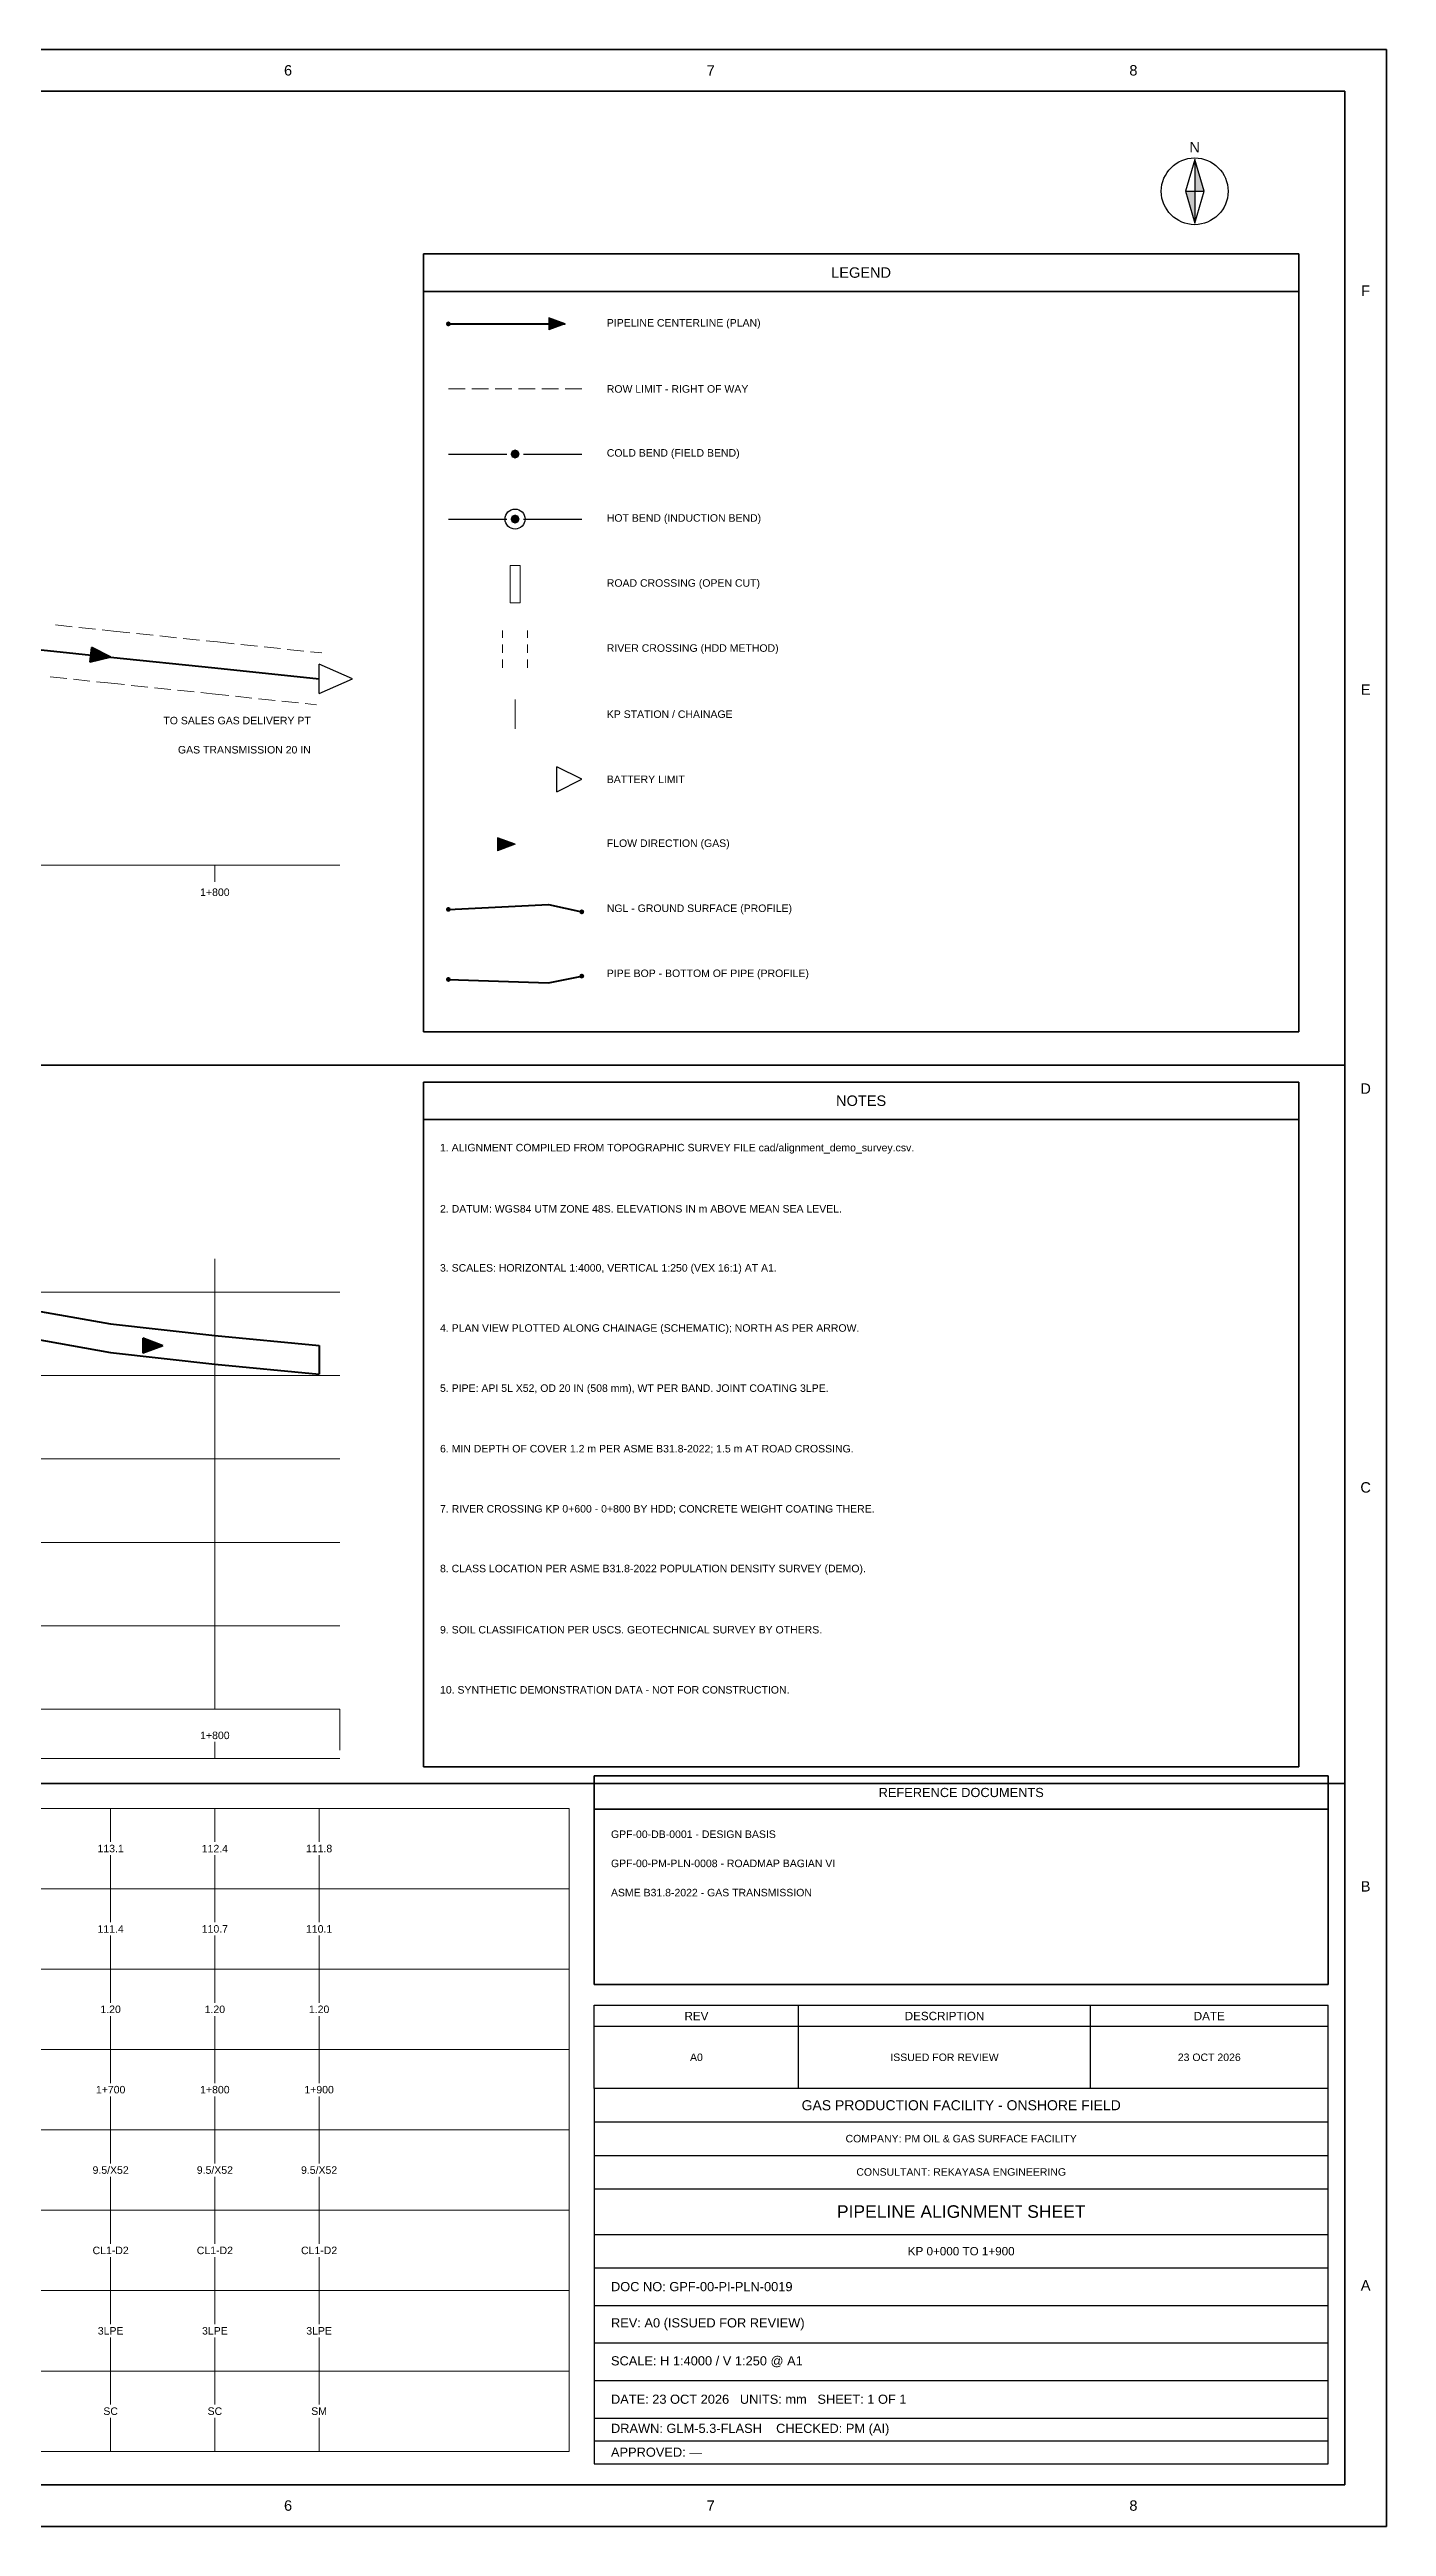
# Model space of a CAD drawing. Header units: millimetres. Extents: x 0 to 841, y 0 to 594.
# Drawn here: x 520 to 841, y 0 to 594 of the extents above; entities that cross this region are included whole.
import ezdxf

# ---------------------------------------------------------------- set-up
doc = ezdxf.new("R2010")
doc.units = ezdxf.units.MM
for name, color, linetype, lineweight in [('REF-FENCE', 7, 'Continuous', 13), ('REF-FRAME', 7, 'Continuous', 35), ('REF-GRID', 7, 'Continuous', 9), ('REF-PROC', 7, 'Continuous', 50), ('REF-ROAD', 7, 'Continuous', 18), ('REF-SYM', 7, 'Continuous', 25), ('REF-TEXT', 7, 'Continuous', 18), ('REF-TITLE', 7, 'Continuous', 25)]:
    doc.layers.add(name, color=color, linetype=linetype, lineweight=lineweight)
doc.styles.add('ARIAL', font='arial.ttf')

msp = doc.modelspace()

# ---------------------------------------------------------------- linework, layer by layer
at = {"layer": 'REF-FENCE'}
for p, q in [((616, 512.6), (620, 512.6)), ((621.6, 512.6), (625.6, 512.6)), ((627.2, 512.6), (631.2, 512.6)), ((632.8, 512.6), (636.8, 512.6)), ((638.4, 512.6), (642.4, 512.6)), ((644, 512.6), (648, 512.6)), ((521.79, 456), (525.77, 455.58)), ((527.36, 455.41), (531.34, 454.99)), ((532.93, 454.83), (535.65, 454.54)), ((535.65, 454.54), (539.63, 454.12)), ((541.22, 453.96), (545.2, 453.54)), ((546.79, 453.37), (550.77, 452.95)), ((552.36, 452.79), (556.34, 452.37)), ((557.93, 452.2), (560.65, 451.92)), ((560.65, 451.92), (564.63, 451.5)), ((566.22, 451.33), (570.2, 450.91)), ((571.79, 450.75), (575.77, 450.33)), ((577.36, 450.16), (581.34, 449.74)), ((582.93, 449.58), (585.65, 449.29)), ((520.49, 443.56), (524.46, 443.15)), ((526.06, 442.98), (530.03, 442.56)), ((531.62, 442.4), (534.35, 442.11)), ((534.35, 442.11), (538.33, 441.69)), ((539.92, 441.52), (543.89, 441.11)), ((545.49, 440.94), (549.46, 440.52)), ((551.06, 440.35), (555.03, 439.94)), ((556.62, 439.77), (559.35, 439.48)), ((559.35, 439.48), (563.33, 439.07)), ((564.92, 438.9), (568.89, 438.48)), ((570.49, 438.31), (574.46, 437.9)), ((576.06, 437.73), (580.03, 437.31)), ((581.62, 437.15), (584.35, 436.86))]:
    msp.add_line(p, q, dxfattribs=at)
at = {"layer": 'REF-FRAME'}
for p, q in [((841, 594), (0, 594)), ((841, 0), (841, 594)), ((831, 584), (20, 584)), ((831, 10), (831, 584)), ((610, 545), (610, 358.4)), ((820, 545), (610, 545)), ((820, 358.4), (820, 545)), ((610, 536), (820, 536)), ((610, 358.4), (820, 358.4)), ((20, 350.4), (831, 350.4)), ((610, 346.4), (610, 182.2)), ((820, 346.4), (610, 346.4)), ((820, 182.2), (820, 346.4)), ((610, 337.4), (820, 337.4)), ((610, 182.2), (820, 182.2)), ((651, 180), (651, 130)), ((827, 180), (651, 180)), ((827, 130), (827, 180)), ((20, 178.2), (831, 178.2)), ((651, 172), (827, 172)), ((651, 130), (827, 130)), ((20, 10), (831, 10)), ((0, 0), (841, 0))]:
    msp.add_line(p, q, dxfattribs=at)
at = {"layer": 'REF-GRID'}
for p, q in [((632, 431.1), (632, 438.1)), ((105, 398.4), (590, 398.4)), ((560, 398.4), (560, 394.4)), ((560, 196), (560, 304)), ((105, 296), (590, 296)), ((105, 276), (590, 276)), ((105, 256), (590, 256)), ((105, 236), (590, 236)), ((105, 216), (590, 216)), ((105, 196), (590, 196)), ((590, 196), (590, 186.2)), ((105, 184.2), (590, 184.2)), ((560, 188.2), (560, 184.2)), ((25, 172.2), (645, 172.2)), ((535, 164.16), (535, 172.2)), ((560, 164.16), (560, 172.2)), ((585, 164.16), (585, 172.2)), ((645, 18), (645, 172.2)), ((535, 144.89), (535, 160.96)), ((560, 144.89), (560, 160.96)), ((585, 144.89), (585, 160.96)), ((25, 152.92), (645, 152.92)), ((535, 125.61), (535, 141.69)), ((560, 125.61), (560, 141.69)), ((585, 125.61), (585, 141.69)), ((25, 133.65), (645, 133.65)), ((535, 106.34), (535, 122.41)), ((560, 106.34), (560, 122.41)), ((585, 106.34), (585, 122.41)), ((25, 114.38), (645, 114.38)), ((535, 87.06), (535, 103.14)), ((560, 87.06), (560, 103.14)), ((585, 87.06), (585, 103.14)), ((25, 95.1), (645, 95.1)), ((535, 67.79), (535, 83.86)), ((560, 67.79), (560, 83.86)), ((585, 67.79), (585, 83.86)), ((25, 75.82), (645, 75.82)), ((535, 48.51), (535, 64.59)), ((560, 48.51), (560, 64.59)), ((585, 48.51), (585, 64.59)), ((25, 56.55), (645, 56.55)), ((535, 29.24), (535, 45.31)), ((560, 29.24), (560, 45.31)), ((585, 29.24), (585, 45.31)), ((25, 37.27), (645, 37.27)), ((535, 18), (535, 26.04)), ((560, 18), (560, 26.04)), ((585, 18), (585, 26.04)), ((25, 18), (645, 18))]:
    msp.add_line(p, q, dxfattribs=at)
at = {"layer": 'REF-PROC'}
for p, q in [((616, 528.2), (644, 528.2)), ((510, 450.95), (535, 448.32)), ((530.41, 450.58), (530.04, 447.08)), ((535, 448.32), (530.04, 447.08)), ((535, 448.32), (530.41, 450.58)), ((535, 448.32), (560, 445.7)), ((560, 445.7), (585, 443.07)), ((616, 387.8), (640, 389)), ((640, 389), (648, 387.2)), ((616, 371), (640, 370.2)), ((640, 370.2), (648, 371.8)), ((510, 292.8), (535, 288.4)), ((510, 285.97), (535, 281.57)), ((535, 288.4), (560, 285.6)), ((560, 285.6), (585, 283.2)), ((535, 281.57), (560, 278.77)), ((542.7, 284.93), (542.7, 281.41)), ((547.5, 283.17), (542.7, 284.93)), ((547.5, 283.17), (542.7, 281.41)), ((585, 283.2), (585, 276.37)), ((560, 278.77), (585, 276.37))]:
    msp.add_line(p, q, dxfattribs=at)
at = {"layer": 'REF-ROAD'}
for p, q in [((630.8, 470.3), (630.8, 461.3)), ((633.2, 470.3), (630.8, 470.3)), ((633.2, 461.3), (633.2, 470.3)), ((630.8, 461.3), (633.2, 461.3)), ((629, 452.9), (629, 454.7)), ((635, 452.9), (635, 454.7)), ((629, 449.3), (629, 451.3)), ((629, 445.7), (629, 447.7)), ((635, 449.3), (635, 451.3)), ((635, 445.7), (635, 447.7))]:
    msp.add_line(p, q, dxfattribs=at)
at = {"layer": 'REF-SYM'}
for p, q in [((795, 567.6), (792.76, 560)), ((795, 567.6), (795, 552.4)), ((797.24, 560), (795, 567.6)), ((792.76, 560), (795, 552.4)), ((792.76, 560), (797.24, 560)), ((795, 552.4), (797.24, 560)), ((640.1, 529.63), (640.1, 526.77)), ((644, 528.2), (640.1, 529.63)), ((644, 528.2), (640.1, 526.77)), ((616, 497), (630, 497)), ((634, 497), (648, 497)), ((616, 481.4), (630, 481.4)), ((634, 481.4), (648, 481.4)), ((585, 439.57), (585, 446.57)), ((593, 443.07), (585, 446.57)), ((585, 439.57), (593, 443.07)), ((642, 416), (642, 422)), ((648, 419), (642, 422)), ((642, 416), (648, 419)), ((627.8, 404.94), (627.8, 401.86)), ((632, 403.4), (627.8, 404.94)), ((632, 403.4), (627.8, 401.86))]:
    msp.add_line(p, q, dxfattribs=at)
for centre, radius in [((795, 560), 8), ((632, 481.4), 2.4)]:
    msp.add_circle(centre, radius, dxfattribs=at)
for points in [[(795, 567.6), (795, 560), (797.24, 560)], [(795, 552.4), (795, 560), (792.76, 560)], [(616, 528.2), (616, 528.8), (615.58, 528.62)], [(616, 528.2), (616.42, 528.62), (616, 528.8)], [(644, 528.2), (640.1, 529.63), (640.1, 526.77)], [(616, 528.2), (615.58, 528.62), (615.4, 528.2)], [(616, 528.2), (615.4, 528.2), (615.58, 527.78)], [(616, 528.2), (615.58, 527.78), (616, 527.6)], [(616, 528.2), (616.6, 528.2), (616.42, 528.62)], [(616, 528.2), (616, 527.6), (616.42, 527.78)], [(616, 528.2), (616.42, 527.78), (616.6, 528.2)], [(632, 497), (631.22, 497.78), (630.9, 497)], [(632, 497), (630.9, 497), (631.22, 496.22)], [(632, 497), (632, 498.1), (631.22, 497.78)], [(632, 497), (631.22, 496.22), (632, 495.9)], [(632, 497), (632.78, 497.78), (632, 498.1)], [(632, 497), (633.1, 497), (632.78, 497.78)], [(632, 497), (632, 495.9), (632.78, 496.22)], [(632, 497), (632.78, 496.22), (633.1, 497)], [(632, 481.4), (631.22, 482.18), (630.9, 481.4)], [(632, 481.4), (630.9, 481.4), (631.22, 480.62)], [(632, 481.4), (632, 482.5), (631.22, 482.18)], [(632, 481.4), (631.22, 480.62), (632, 480.3)], [(632, 481.4), (632.78, 482.18), (632, 482.5)], [(632, 481.4), (633.1, 481.4), (632.78, 482.18)], [(632, 481.4), (632, 480.3), (632.78, 480.62)], [(632, 481.4), (632.78, 480.62), (633.1, 481.4)], [(535, 448.32), (530.41, 450.58), (530.04, 447.08)], [(632, 403.4), (627.8, 404.94), (627.8, 401.86)], [(616, 387.8), (615.58, 388.22), (615.4, 387.8)], [(616, 387.8), (615.4, 387.8), (615.58, 387.38)], [(616, 387.8), (616, 388.4), (615.58, 388.22)], [(616, 387.8), (615.58, 387.38), (616, 387.2)], [(616, 387.8), (616.42, 388.22), (616, 388.4)], [(616, 387.8), (616.6, 387.8), (616.42, 388.22)], [(616, 387.8), (616, 387.2), (616.42, 387.38)], [(616, 387.8), (616.42, 387.38), (616.6, 387.8)], [(648, 387.2), (647.58, 387.62), (647.4, 387.2)], [(648, 387.2), (647.4, 387.2), (647.58, 386.78)], [(648, 387.2), (648, 387.8), (647.58, 387.62)], [(648, 387.2), (647.58, 386.78), (648, 386.6)], [(648, 387.2), (648.42, 387.62), (648, 387.8)], [(648, 387.2), (648.6, 387.2), (648.42, 387.62)], [(648, 387.2), (648, 386.6), (648.42, 386.78)], [(648, 387.2), (648.42, 386.78), (648.6, 387.2)], [(616, 371), (615.58, 371.42), (615.4, 371)], [(616, 371), (615.4, 371), (615.58, 370.58)], [(616, 371), (616, 371.6), (615.58, 371.42)], [(616, 371), (615.58, 370.58), (616, 370.4)], [(616, 371), (616.42, 371.42), (616, 371.6)], [(616, 371), (616.6, 371), (616.42, 371.42)], [(616, 371), (616, 370.4), (616.42, 370.58)], [(616, 371), (616.42, 370.58), (616.6, 371)], [(648, 371.8), (647.58, 372.22), (647.4, 371.8)], [(648, 371.8), (647.4, 371.8), (647.58, 371.38)], [(648, 371.8), (648, 372.4), (647.58, 372.22)], [(648, 371.8), (647.58, 371.38), (648, 371.2)], [(648, 371.8), (648.42, 372.22), (648, 372.4)], [(648, 371.8), (648.6, 371.8), (648.42, 372.22)], [(648, 371.8), (648, 371.2), (648.42, 371.38)], [(648, 371.8), (648.42, 371.38), (648.6, 371.8)], [(547.5, 283.17), (542.7, 284.93), (542.7, 281.41)]]:
    msp.add_solid(points, dxfattribs=at)
at = {"layer": 'REF-TITLE'}
for p, q in [((651, 105), (651, 125)), ((651, 125), (827, 125)), ((700, 105), (700, 125)), ((770, 105), (770, 125)), ((827, 105), (827, 125)), ((651, 120), (827, 120)), ((651, 105), (651, 15)), ((827, 105), (651, 105)), ((827, 15), (827, 105)), ((651, 97), (827, 97)), ((651, 89), (827, 89)), ((651, 81), (827, 81)), ((651, 70), (827, 70)), ((651, 62), (827, 62)), ((651, 53), (827, 53)), ((651, 44), (827, 44)), ((651, 35), (827, 35)), ((651, 26), (827, 26)), ((651, 20.5), (827, 20.5)), ((651, 15), (827, 15))]:
    msp.add_line(p, q, dxfattribs=at)

# ---------------------------------------------------------------- texts
at = {"layer": 'REF-TEXT', "style": 'ARIAL'}
for s, insert, char_height, attachment_point in [('6', (577.56, 589), 2.5, 5), ('7', (678.94, 589), 2.5, 5), ('8', (780.31, 589), 2.5, 5), ('N', (795, 570.6), 2.5, 5), ('LEGEND', (715, 540.5), 2.5, 5), ('F', (836, 536.17), 2.5, 5), ('PIPELINE CENTERLINE (PLAN)', (654, 528.2), 1.8, 4), ('ROW LIMIT - RIGHT OF WAY', (654, 512.6), 1.8, 4), ('COLD BEND (FIELD BEND)', (654, 497), 1.8, 4), ('HOT BEND (INDUCTION BEND)', (654, 481.4), 1.8, 4), ('ROAD CROSSING (OPEN CUT)', (654, 465.8), 1.8, 4), ('RIVER CROSSING (HDD METHOD)', (654, 450.2), 1.8, 4), ('E', (836, 440.5), 2.5, 5), ('TO SALES GAS DELIVERY PT', (583, 433.07), 1.8, 6), ('KP STATION / CHAINAGE', (654, 434.6), 1.8, 4), ('GAS TRANSMISSION 20 IN', (583, 426.07), 1.8, 6), ('BATTERY LIMIT', (654, 419), 1.8, 4), ('FLOW DIRECTION (GAS)', (654, 403.4), 1.8, 4), ('1+800', (560, 391.9), 1.8, 5), ('NGL - GROUND SURFACE (PROFILE)', (654, 387.8), 1.8, 4), ('PIPE BOP - BOTTOM OF PIPE (PROFILE)', (654, 372.2), 1.8, 4), ('D', (836, 344.83), 2.5, 5), ('NOTES', (715, 341.9), 2.5, 5), ('1. ALIGNMENT COMPILED FROM TOPOGRAPHIC SURVEY FILE cad/alignment_demo_survey.csv.', (614, 330.4), 1.8, 4), ('2. DATUM: WGS84 UTM ZONE 48S. ELEVATIONS IN m ABOVE MEAN SEA LEVEL.', (614, 315.98), 1.8, 4), ('3. SCALES: HORIZONTAL 1:4000, VERTICAL 1:250 (VEX 16:1) AT A1.', (614, 301.56), 1.8, 4), ('4. PLAN VIEW PLOTTED ALONG CHAINAGE (SCHEMATIC); NORTH AS PER ARROW.', (614, 287.14), 1.8, 4), ('5. PIPE: API 5L X52, OD 20 IN (508 mm), WT PER BAND. JOINT COATING 3LPE.', (614, 272.72), 1.8, 4), ('6. MIN DEPTH OF COVER 1.2 m PER ASME B31.8-2022; 1.5 m AT ROAD CROSSING.', (614, 258.3), 1.8, 4), ('C', (836, 249.17), 2.5, 5), ('7. RIVER CROSSING KP 0+600 - 0+800 BY HDD; CONCRETE WEIGHT COATING THERE.', (614, 243.88), 1.8, 4), ('8. CLASS LOCATION PER ASME B31.8-2022 POPULATION DENSITY SURVEY (DEMO).', (614, 229.46), 1.8, 4), ('9. SOIL CLASSIFICATION PER USCS. GEOTECHNICAL SURVEY BY OTHERS.', (614, 215.04), 1.8, 4), ('10. SYNTHETIC DEMONSTRATION DATA - NOT FOR CONSTRUCTION.', (614, 200.62), 1.8, 4), ('1+800', (560, 189.7), 1.8, 5), ('REFERENCE DOCUMENTS', (739, 176), 2.2, 5), ('GPF-00-DB-0001 - DESIGN BASIS', (655, 166), 1.8, 4), ('113.1', (535, 162.56), 1.8, 5), ('112.4', (560, 162.56), 1.8, 5), ('111.8', (585, 162.56), 1.8, 5), ('GPF-00-PM-PLN-0008 - ROADMAP BAGIAN VI', (655, 159), 1.8, 4), ('B', (836, 153.5), 2.5, 5), ('ASME B31.8-2022 - GAS TRANSMISSION', (655, 152), 1.8, 4), ('111.4', (535, 143.29), 1.8, 5), ('110.7', (560, 143.29), 1.8, 5), ('110.1', (585, 143.29), 1.8, 5), ('1.20', (535, 124.01), 1.8, 5), ('1.20', (560, 124.01), 1.8, 5), ('1.20', (585, 124.01), 1.8, 5), ('1+700', (535, 104.74), 1.8, 5), ('1+800', (560, 104.74), 1.8, 5), ('1+900', (585, 104.74), 1.8, 5), ('9.5/X52', (535, 85.46), 1.8, 5), ('9.5/X52', (560, 85.46), 1.8, 5), ('9.5/X52', (585, 85.46), 1.8, 5), ('CL1-D2', (535, 66.19), 1.8, 5), ('CL1-D2', (560, 66.19), 1.8, 5), ('CL1-D2', (585, 66.19), 1.8, 5), ('A', (836, 57.83), 2.5, 5), ('3LPE', (535, 46.91), 1.8, 5), ('3LPE', (560, 46.91), 1.8, 5), ('3LPE', (585, 46.91), 1.8, 5), ('SC', (535, 27.64), 1.8, 5), ('SC', (560, 27.64), 1.8, 5), ('SM', (585, 27.64), 1.8, 5), ('6', (577.56, 5), 2.5, 5), ('7', (678.94, 5), 2.5, 5), ('8', (780.31, 5), 2.5, 5)]:
    msp.add_mtext(s, dxfattribs=dict(at, insert=insert, char_height=char_height, attachment_point=attachment_point))
at = {"layer": 'REF-TITLE', "style": 'ARIAL'}
for s, insert, char_height, attachment_point in [('REV', (675.5, 122.4), 2, 5), ('DESCRIPTION', (735, 122.4), 2, 5), ('DATE', (798.5, 122.4), 2, 5), ('A0', (675.5, 112.5), 1.8, 5), ('ISSUED FOR REVIEW', (735, 112.5), 1.8, 5), ('23 OCT 2026', (798.5, 112.5), 1.8, 5), ('GAS PRODUCTION FACILITY - ONSHORE FIELD', (739, 101), 2.4, 5), ('COMPANY: PM OIL & GAS SURFACE FACILITY', (739, 93), 1.8, 5), ('CONSULTANT: REKAYASA ENGINEERING', (739, 85), 1.8, 5), ('PIPELINE ALIGNMENT SHEET', (739, 75.5), 3, 5), ('KP 0+000 TO 1+900', (739, 66), 2, 5), ('DOC NO: GPF-00-PI-PLN-0019', (655, 57.5), 2.2, 4), ('REV: A0 (ISSUED FOR REVIEW)', (655, 48.5), 2.2, 4), ('SCALE: H 1:4000 / V 1:250 @ A1', (655, 39.5), 2.2, 4), ('DATE: 23 OCT 2026   UNITS: mm   SHEET: 1 OF 1', (655, 30.5), 2.2, 4), ('DRAWN: GLM-5.3-FLASH    CHECKED: PM (AI)', (655, 23.2), 2.2, 4), ('APPROVED: —', (655, 17.8), 2.2, 4)]:
    msp.add_mtext(s, dxfattribs=dict(at, insert=insert, char_height=char_height, attachment_point=attachment_point))

doc.saveas('drawing.dxf')
